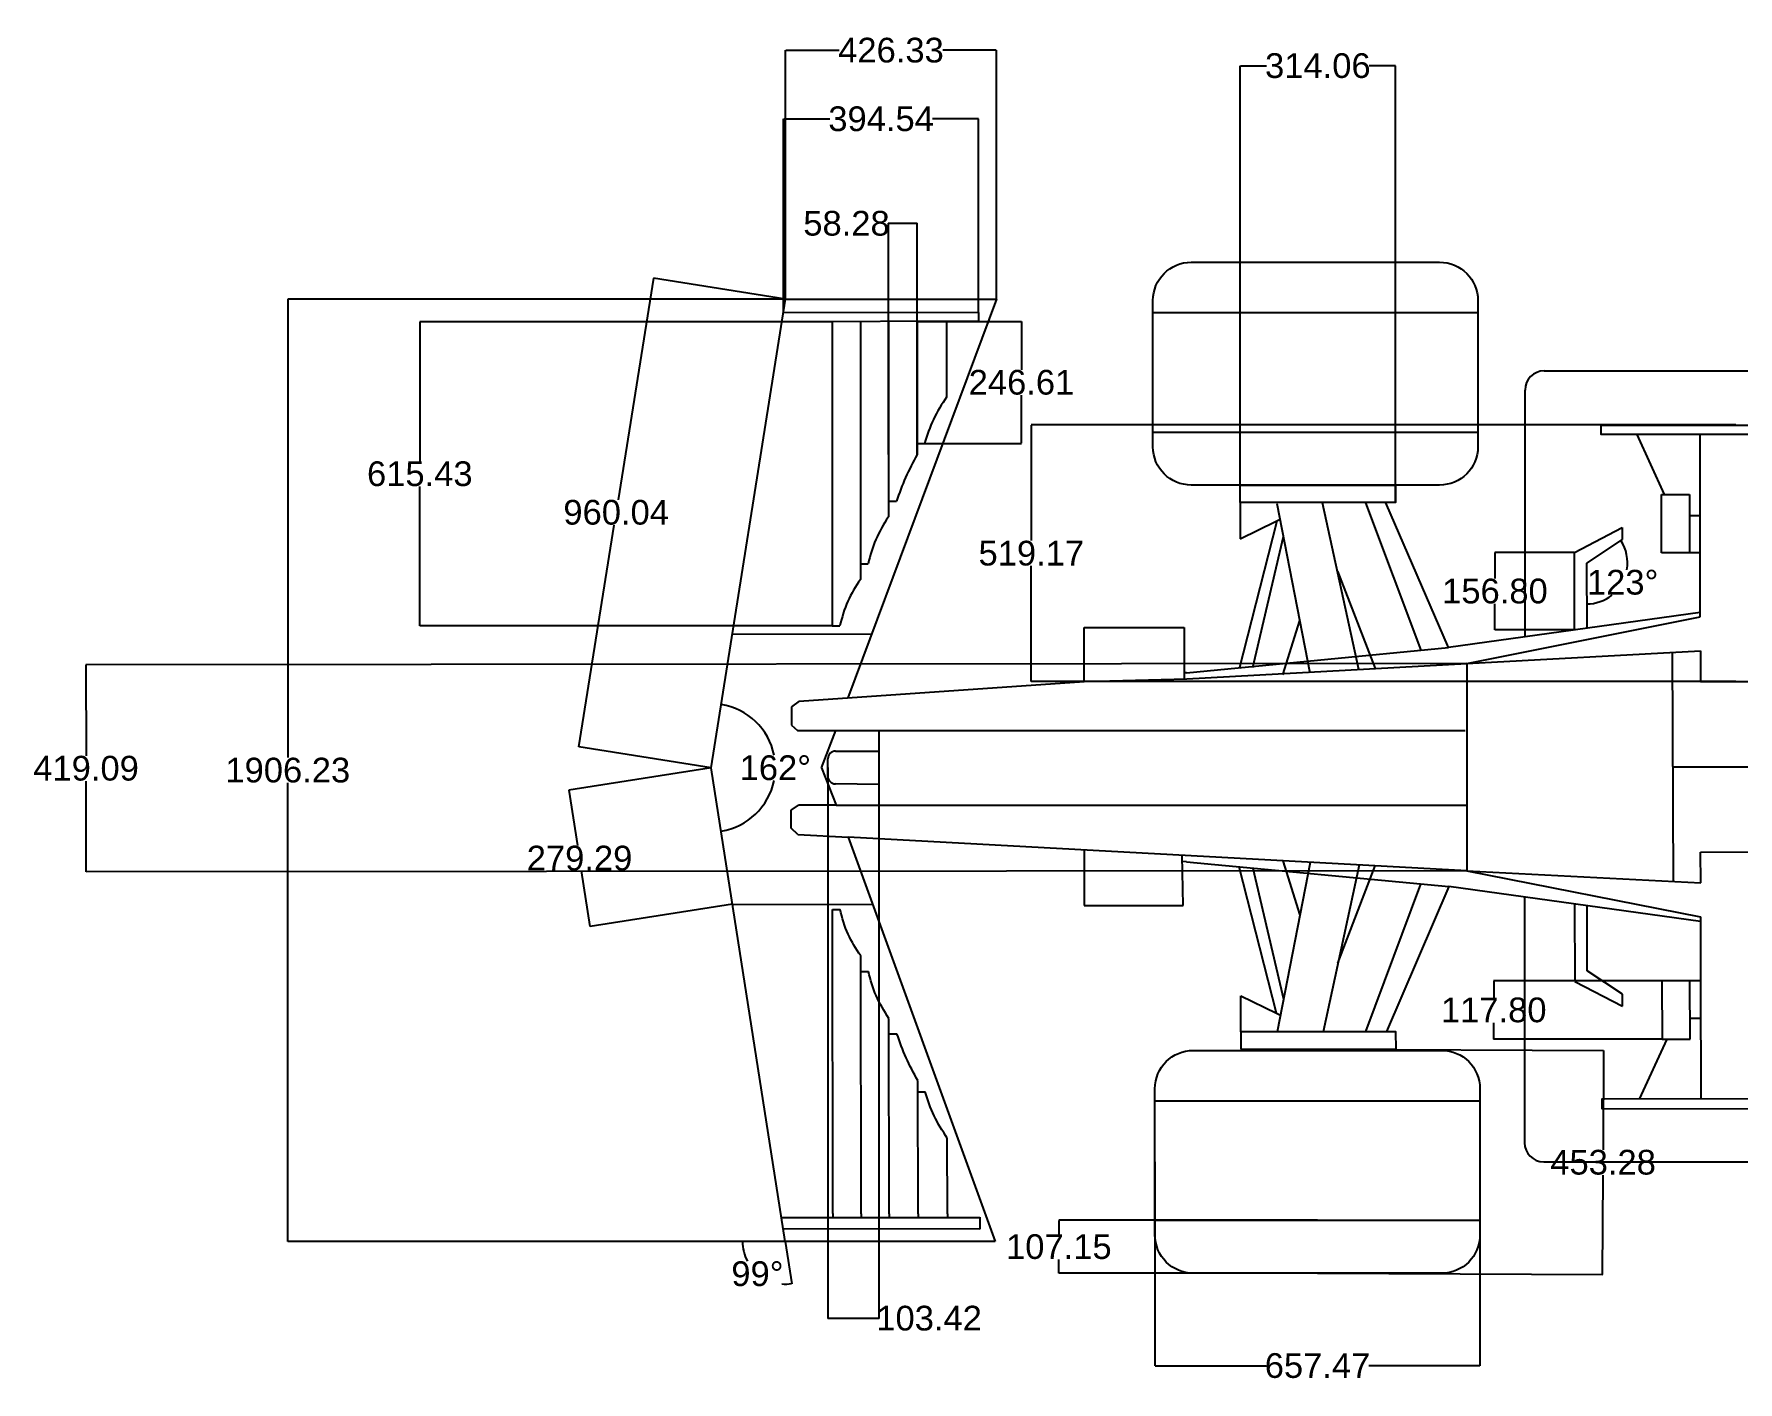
# Model space of a CAD drawing. Header units: millimetres. Extents: x 506 to 15673, y 62 to 5710.
# Drawn here: x 7236 to 10683, y 62 to 2789 of the extents above; entities that cross this region are included whole.
import ezdxf

# ---------------------------------------------------------------- set-up
doc = ezdxf.new("R2010")
doc.units = ezdxf.units.MM
doc.header["$MEASUREMENT"] = 0
doc.layers.add('Proiectii 2D', color=130, linetype='Continuous')
doc.styles.get("Standard").update_dxf_attribs({"font": 'arial.ttf'})
doc.dimstyles.get("Standard").update_dxf_attribs({"dimtxt": 50, "dimasz": 0.18, "dimexe": 0.18, "dimexo": 0.0625, "dimgap": 0.09, "dimtad": 0, "dimtih": 1, "dimtoh": 1, "dimzin": 0, "dimdsep": 46, "dimtxsty": 'Standard', "dimcen": 0.09, "dimclrd": 2, "dimclre": 2, "dimclrt": 2, "dimadec": 0, "dimazin": 0, "dimtfac": 1, "dimtofl": 0, "dimtmove": 0, "dimatfit": 3, "dimfxl": 1, "dimtolj": 1, "dimtzin": 0, "dimarcsym": 0})

# ---------------------------------------------------------------- blocks, each defined once
blk = doc.blocks.new('*D39')
at = {"layer": 'Defpoints', "color": 0, "transparency": 16777216}
for p in [(8756.3, 2252.8), (7749, 346.6), (8756.3, 346.6)]:
    blk.add_point(p, dxfattribs=at)
at = {"layer": 'Proiectii 2D', "color": 2, "lineweight": -2, "transparency": 16777216}
for p, q in [((8756.2, 2252.8), (7748.9, 2252.8)), ((7749, 2252.6), (7749, 1325.3)), ((7749, 346.7), (7749, 1274)), ((8756.2, 346.6), (7748.9, 346.6))]:
    blk.add_line(p, q, dxfattribs=at)
at = {"layer": 'Proiectii 2D', "color": 2, "transparency": 16777216}
for points in [[(7749, 2252.6), (7749.1, 2252.6), (7749, 2252.8)], [(7749, 346.7), (7749.1, 346.7), (7749, 346.6)]]:
    blk.add_solid(points, dxfattribs=at)
at = {"layer": 'Proiectii 2D', "color": 2, "transparency": 16777216, "insert": (7749, 1299.7), "char_height": 50, "attachment_point": 5}
blk.add_mtext('\\A1;1906.23', dxfattribs=at)
blk = doc.blocks.new('*D40')
at = {"layer": 'Defpoints', "color": 0, "transparency": 16777216}
for p in [(8488.8, 2295.3), (8756.3, 2252.8), (8605.6, 1304.7)]:
    blk.add_point(p, dxfattribs=at)
at = {"layer": 'Proiectii 2D', "color": 2, "lineweight": -2, "transparency": 16777216}
for p, q in [((8488.8, 2295.1), (8417.5, 1846.9)), ((8756.2, 2252.8), (8488.6, 2295.3)), ((8338.1, 1347.3), (8409.4, 1795.6)), ((8605.5, 1304.7), (8337.9, 1347.2))]:
    blk.add_line(p, q, dxfattribs=at)
at = {"layer": 'Proiectii 2D', "color": 2, "transparency": 16777216}
for points in [[(8488.7, 2295.1), (8488.8, 2295.1), (8488.8, 2295.3)], [(8338.1, 1347.4), (8338.2, 1347.3), (8338.1, 1347.2)]]:
    blk.add_solid(points, dxfattribs=at)
at = {"layer": 'Proiectii 2D', "color": 2, "transparency": 16777216, "insert": (8413.4, 1821.2), "char_height": 50, "attachment_point": 5}
blk.add_mtext('\\A1;960.04', dxfattribs=at)
blk = doc.blocks.new('*D41')
at = {"layer": 'Defpoints', "color": 0, "transparency": 16777216}
for p in [(8605.6, 1304.7), (8648.7, 1028.7), (8360.9, 983.7)]:
    blk.add_point(p, dxfattribs=at)
at = {"layer": 'Proiectii 2D', "color": 2, "lineweight": -2, "transparency": 16777216}
for p, q in [((8605.5, 1304.6), (8317.6, 1259.6)), ((8317.8, 1259.5), (8335.3, 1147.3)), ((8360.9, 983.9), (8343.3, 1096.1)), ((8648.6, 1028.7), (8360.7, 983.7))]:
    blk.add_line(p, q, dxfattribs=at)
at = {"layer": 'Proiectii 2D', "color": 2, "transparency": 16777216}
for points in [[(8317.8, 1259.5), (8317.8, 1259.5), (8317.8, 1259.7)], [(8360.9, 983.9), (8360.8, 983.9), (8360.9, 983.7)]]:
    blk.add_solid(points, dxfattribs=at)
at = {"layer": 'Proiectii 2D', "color": 2, "transparency": 16777216, "insert": (8339.3, 1121.7), "char_height": 50, "attachment_point": 5}
blk.add_mtext('\\A1;279.29', dxfattribs=at)
blk = doc.blocks.new('*D42')
at = {"layer": 'Defpoints', "color": 0, "transparency": 16777216}
for p in [(9182.6, 2756), (8756.3, 2252.8), (9182.6, 2252.8)]:
    blk.add_point(p, dxfattribs=at)
at = {"layer": 'Proiectii 2D', "color": 2, "lineweight": -2, "transparency": 16777216}
for p, q in [((8756.3, 2252.9), (8756.3, 2756.2)), ((8756.5, 2756), (8864.6, 2756)), ((9182.4, 2756), (9074.3, 2756)), ((9182.6, 2252.9), (9182.6, 2756.2))]:
    blk.add_line(p, q, dxfattribs=at)
at = {"layer": 'Proiectii 2D', "color": 2, "transparency": 16777216}
for points in [[(8756.5, 2756), (8756.5, 2756), (8756.3, 2756)], [(9182.4, 2756), (9182.4, 2756), (9182.6, 2756)]]:
    blk.add_solid(points, dxfattribs=at)
at = {"layer": 'Proiectii 2D', "color": 2, "transparency": 16777216, "insert": (8969.4, 2756), "char_height": 50, "attachment_point": 5}
blk.add_mtext('\\A1;426.33', dxfattribs=at)
blk = doc.blocks.new('*D43')
at = {"layer": 'Defpoints', "color": 0, "transparency": 16777216}
for p in [(8850.2, 2206.9), (8016.1, 1591.5), (8850.2, 1591.5)]:
    blk.add_point(p, dxfattribs=at)
at = {"layer": 'Proiectii 2D', "color": 2, "lineweight": -2, "transparency": 16777216}
for p, q in [((8850.1, 2206.9), (8015.9, 2206.9)), ((8016.1, 2206.8), (8016.1, 1924.9)), ((8016.1, 1591.7), (8016.1, 1873.6)), ((8850.1, 1591.5), (8015.9, 1591.5))]:
    blk.add_line(p, q, dxfattribs=at)
at = {"layer": 'Proiectii 2D', "color": 2, "transparency": 16777216}
for points in [[(8016, 2206.8), (8016.1, 2206.8), (8016.1, 2206.9)], [(8016, 1591.7), (8016.1, 1591.7), (8016.1, 1591.5)]]:
    blk.add_solid(points, dxfattribs=at)
at = {"layer": 'Proiectii 2D', "color": 2, "transparency": 16777216, "insert": (8016.1, 1899.2), "char_height": 50, "attachment_point": 5}
blk.add_mtext('\\A1;615.43', dxfattribs=at)
blk = doc.blocks.new('*D44')
at = {"layer": 'Defpoints', "color": 0, "transparency": 16777216}
for p in [(8752.1, 2617.2), (8752.1, 2226.5), (9146.6, 2225.5)]:
    blk.add_point(p, dxfattribs=at)
at = {"layer": 'Proiectii 2D', "color": 2, "lineweight": -2, "transparency": 16777216}
for p, q in [((8752.1, 2226.5), (8752.1, 2617.4)), ((8752.3, 2617.2), (8845.6, 2617.2)), ((9146.5, 2617.2), (9053.1, 2617.2)), ((9146.6, 2225.6), (9146.6, 2617.4))]:
    blk.add_line(p, q, dxfattribs=at)
at = {"layer": 'Proiectii 2D', "color": 2, "transparency": 16777216}
for points in [[(8752.3, 2617.3), (8752.3, 2617.2), (8752.1, 2617.2)], [(9146.5, 2617.3), (9146.5, 2617.2), (9146.6, 2617.2)]]:
    blk.add_solid(points, dxfattribs=at)
at = {"layer": 'Proiectii 2D', "color": 2, "transparency": 16777216, "insert": (8949.4, 2617.2), "char_height": 50, "attachment_point": 5}
blk.add_mtext('\\A1;394.54', dxfattribs=at)
blk = doc.blocks.new('*D51')
at = {"layer": 'Defpoints', "color": 0, "transparency": 16777216}
for p in [(9832.3, 389.4), (9309, 282.2), (9832.3, 282.2)]:
    blk.add_point(p, dxfattribs=at)
at = {"layer": 'Proiectii 2D', "color": 2, "lineweight": -2, "transparency": 16777216}
for p, q in [((9832.2, 389.4), (9308.8, 389.4)), ((9309, 389.2), (9309, 361.4)), ((9832.2, 282.2), (9308.8, 282.2)), ((9309, 282.4), (9309, 310.2))]:
    blk.add_line(p, q, dxfattribs=at)
at = {"layer": 'Proiectii 2D', "color": 2, "transparency": 16777216}
for points in [[(9308.9, 389.2), (9309, 389.2), (9309, 389.4)], [(9308.9, 282.4), (9309, 282.4), (9309, 282.2)]]:
    blk.add_solid(points, dxfattribs=at)
at = {"layer": 'Proiectii 2D', "color": 2, "transparency": 16777216, "insert": (9309, 335.8), "char_height": 50, "attachment_point": 5}
blk.add_mtext('\\A1;107.15', dxfattribs=at)
blk = doc.blocks.new('*D52')
at = {"layer": 'Defpoints', "color": 0, "transparency": 16777216}
for p in [(9253.3, 1998.1), (10678.8, 1998.1), (10678.8, 1478.9)]:
    blk.add_point(p, dxfattribs=at)
at = {"layer": 'Proiectii 2D', "color": 2, "lineweight": -2, "transparency": 16777216}
for p, q in [((10678.7, 1998.1), (9253.2, 1998.1)), ((9253.3, 1997.9), (9253.3, 1764.1)), ((9253.3, 1479.1), (9253.3, 1712.9)), ((10678.7, 1478.9), (9253.2, 1478.9))]:
    blk.add_line(p, q, dxfattribs=at)
at = {"layer": 'Proiectii 2D', "color": 2, "transparency": 16777216}
for points in [[(9253.3, 1997.9), (9253.4, 1997.9), (9253.3, 1998.1)], [(9253.3, 1479.1), (9253.4, 1479.1), (9253.3, 1478.9)]]:
    blk.add_solid(points, dxfattribs=at)
at = {"layer": 'Proiectii 2D', "color": 2, "transparency": 16777216, "insert": (9253.3, 1738.5), "char_height": 50, "attachment_point": 5}
blk.add_mtext('\\A1;519.17', dxfattribs=at)
blk = doc.blocks.new('*D53')
at = {"layer": 'Defpoints', "color": 0, "transparency": 16777216}
for p in [(10134.3, 1515.6), (7341.1, 1093.9), (10134.7, 1096.5)]:
    blk.add_point(p, dxfattribs=at)
at = {"layer": 'Proiectii 2D', "color": 2, "lineweight": -2, "transparency": 16777216}
for p, q in [((10134.3, 1515.6), (7340.5, 1513)), ((7340.7, 1512.8), (7340.9, 1329.1)), ((7341.1, 1094.1), (7340.9, 1277.8)), ((10134.7, 1096.5), (7340.9, 1093.9))]:
    blk.add_line(p, q, dxfattribs=at)
at = {"layer": 'Proiectii 2D', "color": 2, "transparency": 16777216}
for points in [[(7340.8, 1512.8), (7340.7, 1512.8), (7340.7, 1513)], [(7341.1, 1094.1), (7341.1, 1094.1), (7341.1, 1093.9)]]:
    blk.add_solid(points, dxfattribs=at)
at = {"layer": 'Proiectii 2D', "color": 2, "transparency": 16777216, "insert": (7340.9, 1303.5), "char_height": 50, "attachment_point": 5}
blk.add_mtext('\\A1;419.09', dxfattribs=at)
blk = doc.blocks.new('*D54')
at = {"layer": 'Defpoints', "color": 0, "transparency": 16777216}
for p in [(9676, 2724.7), (9676, 1841.1), (9990.1, 1841.1)]:
    blk.add_point(p, dxfattribs=at)
at = {"layer": 'Proiectii 2D', "color": 2, "lineweight": -2, "transparency": 16777216}
for p, q in [((9676, 1841.1), (9676, 2724.9)), ((9676.2, 2724.7), (9729.2, 2724.7)), ((9989.9, 2724.7), (9936.9, 2724.7)), ((9990.1, 1841.1), (9990.1, 2724.9))]:
    blk.add_line(p, q, dxfattribs=at)
at = {"layer": 'Proiectii 2D', "color": 2, "transparency": 16777216}
for points in [[(9676.2, 2724.7), (9676.2, 2724.6), (9676, 2724.7)], [(9989.9, 2724.7), (9989.9, 2724.6), (9990.1, 2724.7)]]:
    blk.add_solid(points, dxfattribs=at)
at = {"layer": 'Proiectii 2D', "color": 2, "transparency": 16777216, "insert": (9833, 2724.7), "char_height": 50, "attachment_point": 5}
blk.add_mtext('\\A1;314.06', dxfattribs=at)
blk = doc.blocks.new('*D56')
at = {"layer": 'Defpoints', "color": 0, "transparency": 16777216}
for p in [(9022.4, 2207.5), (9022.4, 1960.9), (9233.4, 1960.9)]:
    blk.add_point(p, dxfattribs=at)
at = {"layer": 'Proiectii 2D', "color": 2, "lineweight": -2, "transparency": 16777216}
for p, q in [((9022.4, 2207.5), (9233.6, 2207.5)), ((9233.4, 2207.4), (9233.4, 2109.9)), ((9233.4, 1961.1), (9233.4, 2058.6)), ((9022.4, 1960.9), (9233.6, 1960.9))]:
    blk.add_line(p, q, dxfattribs=at)
at = {"layer": 'Proiectii 2D', "color": 2, "transparency": 16777216}
for points in [[(9233.4, 2207.4), (9233.4, 2207.4), (9233.4, 2207.5)], [(9233.4, 1961.1), (9233.4, 1961.1), (9233.4, 1960.9)]]:
    blk.add_solid(points, dxfattribs=at)
at = {"layer": 'Proiectii 2D', "color": 2, "transparency": 16777216, "insert": (9233.4, 2084.2), "char_height": 50, "attachment_point": 5}
blk.add_mtext('\\A1;246.61', dxfattribs=at)
blk = doc.blocks.new('*D57')
at = {"layer": 'Defpoints', "color": 0, "transparency": 16777216}
for p in [(8841.7, 1305.3), (8945.1, 1305.3), (8945.1, 191.1)]:
    blk.add_point(p, dxfattribs=at)
at = {"layer": 'Proiectii 2D', "color": 2, "lineweight": -2, "transparency": 16777216}
for p, q in [((8841.7, 1305.2), (8841.7, 191)), ((8945.1, 1305.2), (8945.1, 191)), ((8841.8, 191.1), (8944.9, 191.1)), ((8945.1, 191.1), (8945.3, 191.1))]:
    blk.add_line(p, q, dxfattribs=at)
at = {"layer": 'Proiectii 2D', "color": 2, "transparency": 16777216}
for points in [[(8841.8, 191.2), (8841.8, 191.1), (8841.7, 191.1)], [(8944.9, 191.2), (8944.9, 191.1), (8945.1, 191.1)]]:
    blk.add_solid(points, dxfattribs=at)
at = {"layer": 'Proiectii 2D', "color": 2, "transparency": 16777216, "insert": (9046.5, 191.1), "char_height": 50, "attachment_point": 5}
blk.add_mtext('\\A1;103.42', dxfattribs=at)
blk = doc.blocks.new('*D59')
at = {"layer": 'Defpoints', "color": 0, "transparency": 16777216}
for p in [(8964.1, 2405.8), (8964.1, 1938.2), (9022.4, 1938.2)]:
    blk.add_point(p, dxfattribs=at)
at = {"layer": 'Proiectii 2D', "color": 2, "lineweight": -2, "transparency": 16777216}
for p, q in [((8964.1, 2405.8), (8963.9, 2405.8)), ((8964.1, 1938.3), (8964.1, 2406)), ((9022.2, 2405.8), (8964.3, 2405.8)), ((9022.4, 1938.3), (9022.4, 2406))]:
    blk.add_line(p, q, dxfattribs=at)
at = {"layer": 'Proiectii 2D', "color": 2, "transparency": 16777216}
for points in [[(8964.3, 2405.9), (8964.3, 2405.8), (8964.1, 2405.8)], [(9022.2, 2405.9), (9022.2, 2405.8), (9022.4, 2405.8)]]:
    blk.add_solid(points, dxfattribs=at)
at = {"layer": 'Proiectii 2D', "color": 2, "transparency": 16777216, "insert": (8879.4, 2405.8), "char_height": 50, "attachment_point": 5}
blk.add_mtext('\\A1;58.28', dxfattribs=at)
blk = doc.blocks.new('*D61')
at = {"layer": 'Defpoints', "color": 0, "transparency": 16777216}
for p in [(9503.5, 507.6), (10161, 507.6), (10161, 95.2)]:
    blk.add_point(p, dxfattribs=at)
at = {"layer": 'Proiectii 2D', "color": 2, "lineweight": -2, "transparency": 16777216}
for p, q in [((9503.5, 507.6), (9503.5, 95.1)), ((10161, 507.6), (10161, 95.1)), ((9503.7, 95.2), (9728.2, 95.2)), ((10160.8, 95.2), (9936.3, 95.2))]:
    blk.add_line(p, q, dxfattribs=at)
at = {"layer": 'Proiectii 2D', "color": 2, "transparency": 16777216}
for points in [[(9503.7, 95.3), (9503.7, 95.2), (9503.5, 95.2)], [(10160.8, 95.3), (10160.8, 95.2), (10161, 95.2)]]:
    blk.add_solid(points, dxfattribs=at)
at = {"layer": 'Proiectii 2D', "color": 2, "transparency": 16777216, "insert": (9832.3, 95.2), "char_height": 50, "attachment_point": 5}
blk.add_mtext('\\A1;657.47', dxfattribs=at)
blk = doc.blocks.new('*D62')
at = {"layer": 'Defpoints', "color": 0, "transparency": 16777216}
for p in [(9834.1, 735.5), (9832.3, 282.2), (10409.2, 279.8)]:
    blk.add_point(p, dxfattribs=at)
at = {"layer": 'Proiectii 2D', "color": 2, "lineweight": -2, "transparency": 16777216}
for p, q in [((9834.2, 735.5), (10411.2, 733.1)), ((10411, 732.9), (10410.2, 532.1)), ((10409.2, 280), (10410, 480.8)), ((9832.3, 282.2), (10409.3, 279.8))]:
    blk.add_line(p, q, dxfattribs=at)
at = {"layer": 'Proiectii 2D', "color": 2, "transparency": 16777216}
for points in [[(10411, 732.9), (10411, 732.9), (10411, 733.1)], [(10409.1, 280), (10409.2, 280), (10409.2, 279.8)]]:
    blk.add_solid(points, dxfattribs=at)
at = {"layer": 'Proiectii 2D', "color": 2, "transparency": 16777216, "insert": (10410.1, 506.5), "char_height": 50, "attachment_point": 5}
blk.add_mtext('\\A1;453.28', dxfattribs=at)
blk = doc.blocks.new('*D63')
at = {"layer": 'Defpoints', "color": 0, "transparency": 16777216}
for p in [(10448.7, 1766.1), (10376.8, 1718.8), (10376.8, 1718.8), (10431.3, 1656.6), (10377.2, 1587)]:
    blk.add_point(p, dxfattribs=at)
at = {"layer": 'Proiectii 2D', "color": 2, "lineweight": -2, "transparency": 16777216}
for start, end in [(350.5996, 33.2318), (270.2609, 308.4252)]:
    blk.add_arc((10376.8, 1718.8), 82.7, start, end, dxfattribs=at)
at = {"layer": 'Proiectii 2D', "color": 2, "transparency": 16777216}
for points in [[(10446, 1764.1), (10446, 1764.1), (10445.9, 1764.3)], [(10377.2, 1636.1), (10377.2, 1636.2), (10377, 1636.1)]]:
    blk.add_solid(points, dxfattribs=at)
at = {"layer": 'Proiectii 2D', "color": 2, "transparency": 16777216, "insert": (10449.7, 1679.7), "char_height": 50, "attachment_point": 5}
blk.add_mtext('\\A1;123°', dxfattribs=at)
blk = doc.blocks.new('*D64')
at = {"layer": 'Defpoints', "color": 0, "transparency": 16777216}
for p in [(10352, 1740.3), (10191.3, 1583.5), (10352, 1583.5)]:
    blk.add_point(p, dxfattribs=at)
at = {"layer": 'Proiectii 2D', "color": 2, "lineweight": -2, "transparency": 16777216}
for p, q in [((10351.9, 1740.3), (10191.2, 1740.3)), ((10191.3, 1740.1), (10191.3, 1687.5)), ((10191.3, 1583.6), (10191.3, 1636.2)), ((10351.9, 1583.5), (10191.2, 1583.5))]:
    blk.add_line(p, q, dxfattribs=at)
at = {"layer": 'Proiectii 2D', "color": 2, "transparency": 16777216}
for points in [[(10191.3, 1740.1), (10191.4, 1740.1), (10191.3, 1740.3)], [(10191.3, 1583.6), (10191.4, 1583.6), (10191.3, 1583.5)]]:
    blk.add_solid(points, dxfattribs=at)
at = {"layer": 'Proiectii 2D', "color": 2, "transparency": 16777216, "insert": (10191.3, 1661.9), "char_height": 50, "attachment_point": 5}
blk.add_mtext('\\A1;156.80', dxfattribs=at)
blk = doc.blocks.new('*D65')
at = {"layer": 'Defpoints', "color": 0, "transparency": 16777216}
for p in [(8756.3, 2252.8), (8605.6, 1304.7), (8605.6, 1304.7), (8721.1, 1245.5), (8755.3, 346.6)]:
    blk.add_point(p, dxfattribs=at)
at = {"layer": 'Proiectii 2D', "color": 2, "lineweight": -2, "transparency": 16777216}
for start, end in [(11.3078, 80.889), (278.963, 348.5412)]:
    blk.add_arc((8605.6, 1304.7), 129.8, start, end, dxfattribs=at)
at = {"layer": 'Proiectii 2D', "color": 2, "transparency": 16777216}
for points in [[(8626.1, 1432.8), (8626.1, 1432.8), (8625.9, 1432.8)], [(8625.8, 1176.4), (8625.8, 1176.5), (8625.6, 1176.4)]]:
    blk.add_solid(points, dxfattribs=at)
at = {"layer": 'Proiectii 2D', "color": 2, "transparency": 16777216, "insert": (8735.4, 1304.5), "char_height": 50, "attachment_point": 5}
blk.add_mtext('\\A1;162°', dxfattribs=at)
blk = doc.blocks.new('*D66')
at = {"layer": 'Defpoints', "color": 0, "transparency": 16777216}
for p in [(10529.2, 873.5), (10188.9, 755.7), (10529.4, 755.7)]:
    blk.add_point(p, dxfattribs=at)
at = {"layer": 'Proiectii 2D', "color": 2, "lineweight": -2, "transparency": 16777216}
for p, q in [((10529.1, 873.5), (10188.7, 873.5)), ((10188.9, 873.3), (10188.9, 840.2)), ((10188.9, 755.9), (10188.9, 789)), ((10529.4, 755.7), (10188.7, 755.7))]:
    blk.add_line(p, q, dxfattribs=at)
at = {"layer": 'Proiectii 2D', "color": 2, "transparency": 16777216}
for points in [[(10188.9, 873.3), (10188.9, 873.3), (10188.9, 873.5)], [(10188.9, 755.9), (10188.9, 755.9), (10188.9, 755.7)]]:
    blk.add_solid(points, dxfattribs=at)
at = {"layer": 'Proiectii 2D', "color": 2, "transparency": 16777216, "insert": (10188.9, 814.6), "char_height": 50, "attachment_point": 5}
blk.add_mtext('\\A1;117.80', dxfattribs=at)
blk = doc.blocks.new('*D70')
at = {"layer": 'Defpoints', "color": 0, "transparency": 16777216}
for p in [(8605.6, 1304.7), (8755.3, 346.6), (8755.3, 346.6), (9180.1, 346.6), (8682.9, 299.6)]:
    blk.add_point(p, dxfattribs=at)
at = {"layer": 'Proiectii 2D', "color": 2, "lineweight": -2, "transparency": 16777216}
for p, q in [((8755.3, 346.6), (8668.8, 346.6)), ((8755.3, 346.5), (8768.7, 261.1))]:
    blk.add_line(p, q, dxfattribs=at)
for start, end in [(180.1194, 207.5829), (265.3458, 278.7641)]:
    blk.add_arc((8755.3, 346.6), 86.3, start, end, dxfattribs=at)
at = {"layer": 'Proiectii 2D', "color": 2, "transparency": 16777216}
for points in [[(8668.9, 346.4), (8669, 346.4), (8669, 346.6)], [(8768.5, 261.3), (8768.5, 261.2), (8768.7, 261.3)]]:
    blk.add_solid(points, dxfattribs=at)
at = {"layer": 'Proiectii 2D', "color": 2, "transparency": 16777216, "insert": (8699.2, 281), "char_height": 50, "attachment_point": 5}
blk.add_mtext('\\A1;99°', dxfattribs=at)

msp = doc.modelspace()

# ---------------------------------------------------------------- linework, layer by layer
at = {"layer": 'Proiectii 2D'}
for p, q in [((8605.568, 1304.654), (8756.274, 2252.796)), ((8756.274, 2252.796), (9182.601, 2252.796)), ((9182.601, 2252.796), (8882.403, 1446.266)), ((9146.59, 2207.977), (8748.931, 2206.593)), ((8752.09, 2226.468), (8752.09, 2226.468)), ((8752.09, 2226.468), (9146.631, 2225.537)), ((8850.206, 2206.946), (8850.206, 1591.516)), ((8907.395, 2207.145), (8907.395, 1685.347)), ((8964.082, 2207.342), (8964.082, 1812.382)), ((9022.366, 2207.545), (9022.366, 1938.248)), ((9081.757, 2207.752), (9081.757, 2054.669)), ((9146.631, 2225.537), (9146.59, 2207.977)), ((9499.42, 2225.465), (10156.89, 2225.465)), ((10290.918, 2107.471), (12301.993, 2107.471)), ((10252.141, 1569.515), (10252.141, 2068.694)), ((9499.42, 1983.639), (10156.89, 1983.639)), ((10606.664, 1739.401), (10606.664, 1978.542)), ((9022.366, 1960.939), (9037.177, 1960.939)), ((8964.082, 1843.741), (8980.41, 1843.741)), ((9676.01, 1841.084), (9676.01, 1767.935)), ((9842.452, 1840.795), (9842.389, 1841.084)), ((9915.971, 1503.752), (9842.452, 1840.795)), ((9929.404, 1840.795), (9929.295, 1841.084)), ((9929.404, 1840.795), (10041.221, 1542.504)), ((9970.746, 1840.795), (9970.646, 1841.084)), ((10097.255, 1547.885), (9970.746, 1840.795)), ((9970.746, 1840.795), (9970.746, 1840.795)), ((10528.386, 1739.401), (10528.386, 1857.199)), ((10528.386, 1857.199), (10585.118, 1857.199)), ((10585.118, 1857.199), (10585.118, 1739.401)), ((9676.01, 1767.935), (9748.385, 1803.199)), ((10585.118, 1814.884), (10606.664, 1814.884)), ((10351.959, 1740.252), (10448.727, 1790.623)), ((10448.727, 1766.135), (10376.841, 1718.814)), ((10448.727, 1790.623), (10448.727, 1766.135)), ((10351.959, 1583.454), (10351.959, 1740.252)), ((10606.664, 1739.401), (10528.386, 1739.401)), ((10606.664, 1619.023), (10606.664, 1739.401)), ((8907.395, 1717.549), (8923.021, 1717.549)), ((9872.638, 1702.409), (9948.66, 1505.531)), ((10376.841, 1718.814), (10377.155, 1586.972)), ((8850.206, 1591.516), (8865.861, 1591.516)), ((9360.534, 1479.182), (9360.534, 1588.192)), ((9360.534, 1588.192), (9562.241, 1588.192)), ((9562.241, 1588.192), (9562.241, 1484.648)), ((10606.664, 1619.023), (10097.255, 1547.885)), ((10134.322, 1515.636), (10606.664, 1609.987)), ((10606.664, 1609.987), (10606.664, 1619.023)), ((10606.664, 1609.987), (10606.664, 1609.987)), ((8930.222, 1574.74), (8648.38, 1573.999)), ((9567.088, 1496.97), (10097.255, 1547.885)), ((10134.322, 1515.636), (10607.118, 1541.371)), ((10550.044, 1538.264), (10551.979, 1074.626)), ((10607.118, 1541.371), (10607.118, 1478.888)), ((9360.534, 1479.182), (9567.735, 1484.797)), ((9567.088, 1496.97), (9562.241, 1496.505)), ((9567.735, 1484.797), (10134.322, 1515.636)), ((10134.322, 1515.636), (10134.322, 1096.277)), ((8783.331, 1439.446), (9360.534, 1479.182)), ((10607.118, 1478.888), (10750.444, 1478.888)), ((8783.331, 1439.446), (8767.781, 1427.944)), ((8767.781, 1427.944), (8767.781, 1390.777)), ((8767.781, 1390.777), (8780.563, 1380.049)), ((8780.563, 1380.049), (8945.072, 1380.049)), ((8828.751, 1304.864), (8857.897, 1380.049)), ((8945.072, 1380.049), (10131.305, 1380.049)), ((8945.072, 1380.049), (8945.072, 1229.217)), ((8841.585, 1287.613), (8841.718, 1323.009)), ((8857.228, 1338.461), (8945.072, 1338.461)), ((8755.318, 346.569), (8605.568, 1304.654)), ((8828.751, 1304.864), (8858.377, 1229.217)), ((10551.011, 1306.445), (10733.858, 1306.445)), ((8945.072, 1270.922), (8856.898, 1272.045)), ((8767.678, 1219.13), (8782.342, 1229.217)), ((8767.678, 1182.636), (8767.678, 1219.13)), ((8858.377, 1229.217), (8782.342, 1229.217)), ((8858.377, 1229.217), (10134.322, 1229.217)), ((8781.074, 1169.525), (8767.678, 1182.636)), ((8781.074, 1169.525), (8882.517, 1164.086)), ((8882.517, 1164.086), (9180.073, 346.569)), ((10134.322, 1096.277), (8882.517, 1164.086)), ((9359.915, 1138.226), (9359.915, 1026.091)), ((9560.473, 1026.091), (9558.537, 1127.467)), ((9567.448, 1114.148), (9558.778, 1114.847)), ((9567.448, 1114.148), (10097.71, 1064.231)), ((9916.344, 1108.024), (9843.459, 770.843)), ((9873.385, 909.285), (9949.036, 1106.306)), ((10607.442, 1134.188), (10750.768, 1134.458)), ((10607.56, 1071.705), (10607.442, 1134.188)), ((9930.411, 771.006), (10041.666, 1069.507)), ((10134.716, 1096.55), (10607.235, 1003.088)), ((10134.716, 1096.55), (10607.56, 1071.705)), ((10097.71, 1064.231), (9971.753, 771.084)), ((10607.252, 994.053), (10097.71, 1064.231)), ((10251.247, 1043.085), (10251.247, 546.249)), ((8648.697, 1028.716), (8932.025, 1028.066)), ((8850.745, 1018.253), (8866.401, 1018.283)), ((8851.904, 402.825), (8850.745, 1018.253)), ((9359.915, 1026.091), (9560.473, 1026.091)), ((10352.481, 1029.142), (10352.776, 872.344)), ((10377.618, 893.829), (10377.683, 1025.671)), ((10607.235, 1003.088), (10607.235, 1003.088)), ((10607.235, 1003.088), (10607.252, 994.053)), ((10607.252, 994.053), (10607.478, 873.675)), ((8909.093, 402.733), (8908.111, 924.53)), ((8908.171, 892.328), (8923.797, 892.358)), ((10352.776, 872.344), (10449.638, 822.155)), ((10449.592, 846.643), (10377.618, 893.829)), ((10607.478, 873.675), (10529.201, 873.528)), ((10529.201, 873.528), (10529.423, 755.729)), ((10586.155, 755.836), (10585.933, 873.634)), ((10607.478, 873.675), (10607.928, 634.534)), ((9677.017, 770.24), (9676.88, 843.389)), ((9676.88, 843.389), (9749.321, 808.262)), ((10449.638, 822.155), (10449.592, 846.643)), ((8965.781, 402.643), (8965.037, 797.603)), ((10586.075, 798.151), (10607.62, 798.192)), ((8965.096, 766.244), (8981.424, 766.274)), ((9843.459, 770.843), (9843.396, 770.553)), ((9930.411, 771.006), (9930.303, 770.717)), ((9971.753, 771.084), (9971.653, 770.794)), ((9971.753, 771.084), (9971.753, 771.084)), ((10529.423, 755.729), (10586.155, 755.836)), ((9024.065, 402.55), (9023.558, 671.846)), ((9023.601, 649.155), (9038.412, 649.183)), ((9503.516, 631.181), (10160.986, 631.181)), ((9083.456, 402.455), (9083.168, 555.537)), ((10290.024, 507.471), (12298.86, 507.471)), ((8747.783, 394.775), (9149.038, 394.775)), ((8851.904, 402.825), (8851.904, 394.775)), ((8909.093, 402.733), (8909.093, 394.775)), ((8965.781, 402.643), (8965.781, 394.775)), ((9024.065, 402.55), (9024.065, 394.775)), ((9083.456, 402.455), (9083.456, 394.775)), ((9149.038, 395.582), (9149.038, 371.534)), ((9503.516, 389.356), (10160.986, 389.356)), ((9149.038, 371.534), (8751.29, 372.343)), ((9180.073, 346.569), (8755.318, 346.569))]:
    msp.add_line(p, q, dxfattribs=at)
at = {"layer": 'Proiectii 2D', "color": 4}
for p, q in [((10534.597, 1857.199), (10478.909, 1978.566, -1.391)), ((9817.346, 1496.04), (9750.738, 1838.887)), ((9749.321, 1801.004), (9673.883, 1505.137)), ((9748.385, 1803.199), (9756.868, 1807.332)), ((9749.321, 1801.004), (9750.07, 1804.02)), ((9701.328, 1507.72), (9763.634, 1772.509)), ((9762.486, 1492.846), (9796.588, 1602.886)), ((9749.321, 808.262), (9673.883, 1104.129)), ((9817.346, 1113.225), (9750.738, 770.379)), ((9762.486, 1116.419), (9796.588, 1006.38)), ((9701.328, 1101.545), (9763.634, 836.757)), ((9749.321, 808.262), (9757.358, 804.457)), ((10483.628, 634.325, -1.413), (10539.449, 755.748))]:
    msp.add_line(p, q, dxfattribs=at)
at = {"layer": 'Proiectii 2D'}
for points in [[(10079.336, 1876.485), (9576.974, 1876.485, -0.41421356), (9499.42, 1954.039), (9499.42, 2249.817, -0.41421356), (9576.974, 2327.371), (10079.336, 2327.371, -0.41421356), (10156.89, 2249.817), (10156.89, 1954.039, -0.41421356)], [(10083.432, 282.201), (9581.071, 282.201, -0.41421356), (9503.516, 359.756), (9503.516, 655.533, -0.41421356), (9581.071, 733.088), (10083.432, 733.088, -0.41421356), (10160.986, 655.533), (10160.986, 359.756, -0.41421356)]]:
    msp.add_lwpolyline(points, format="xyb", close=True, dxfattribs=at)
for points in [[(10406.466, 1998.056), (10711.169, 1998.056), (10711.169, 1978.542), (10406.466, 1978.542)], [(9676.01, 1876.148), (9990.07, 1876.148), (9990.07, 1841.084), (9676.01, 1841.084)], [(9677.083, 735.177), (9991.143, 735.768), (9991.077, 770.831), (9677.017, 770.24)], [(10407.768, 614.644), (10712.471, 615.217), (10712.434, 634.731), (10407.731, 634.158)]]:
    msp.add_lwpolyline(points, close=True, dxfattribs=at)
for centre, radius, start, end in [((10290.918, 2068.694), 38.777, 90, 180), ((8857.228, 1322.95), 15.511, 90, 179.785263), ((8857.096, 1287.555), 15.511, 179.785263, 269.270363), ((10290.024, 546.249), 38.777, 180, 270)]:
    msp.add_arc(centre, radius, start, end, dxfattribs=at)
for points in [[(9081.757, 2054.669), (9055.201, 2009.37), (9037.177, 1960.939)], [(9022.366, 1938.248), (8998.903, 1891.861), (8980.41, 1843.741)], [(8964.082, 1812.382), (8938.582, 1766.161), (8923.021, 1717.549)], [(8907.395, 1685.347), (8881.955, 1641.668), (8865.861, 1591.516)], [(8908.111, 924.53), (8882.589, 968.161), (8866.401, 1018.283)], [(8965.037, 797.603), (8939.45, 843.775), (8923.797, 892.358)], [(9023.558, 671.846), (9000.007, 718.189), (8981.424, 766.274)], [(9083.168, 555.537), (9056.526, 600.786), (9038.412, 649.183)]]:
    msp.add_spline(points, degree=3, dxfattribs=at)

# ---------------------------------------------------------------- dimensions: what is measured, and where the dimension line sits
at = {"layer": 'Proiectii 2D', "color": 4}
for base, p1, p2, picture, middle in [((9182.601, 2755.987), (8756.274, 2252.796), (9182.601, 2252.796), '*D42', (8969.438, 2755.987)), ((9676.01, 2724.679), (9990.07, 1841.084), (9676.01, 1841.084), '*D54', (9833.04, 2724.679)), ((8752.09, 2617.236), (9146.631, 2225.537), (8752.09, 2226.468), '*D44', (8949.361, 2617.236)), ((8964.082, 2405.848), (9022.366, 1938.248), (8964.082, 1938.248), '*D59', (8879.399, 2405.848)), ((8945.072, 191.136), (8841.651, 1305.311), (8945.072, 1305.311), '*D57', (9046.518, 191.136))]:
    dim = msp.add_linear_dim(base=base, p1=p1, p2=p2, dimstyle='Standard', dxfattribs=at)
    dim.commit()
    dim.dimension.update_dxf_attribs({"geometry": picture, "text_midpoint": middle})
for p1, p2, distance, picture, middle in [((8605.568, 1304.654), (8756.274, 2252.796), 270.83, '*D40', (8413.449, 1821.24)), ((9022.366, 2207.545), (9022.366, 1960.939), 211.024, '*D56', (9233.39, 2084.242)), ((10134.322, 1515.636), (10134.716, 1096.55), -2793.599, '*D53', (7340.921, 1303.464)), ((8605.568, 1304.654), (8648.697, 1028.716), -291.296, '*D41', (8339.33, 1121.701)), ((9834.1134, 735.4723), (9832.2512, 282.201), 576.9104, '*D62', (10410.0879, 506.4665)), ((9503.516, 507.644), (10160.986, 507.644), -412.411, '*D61', (9832.251, 95.233)), ((9832.2512, 389.3557), (9832.2512, 282.201), -523.2929, '*D51', (9308.9583, 335.7783))]:
    dim = msp.add_aligned_dim(p1=p1, p2=p2, distance=distance, dimstyle='Standard', dxfattribs=at)
    dim.commit()
    dim.dimension.update_dxf_attribs({"geometry": picture, "text_midpoint": middle})
for base, p1, p2, picture, middle in [((7749.038, 346.569), (8756.274, 2252.796), (8756.274, 346.569), '*D39', (7749.038, 1299.683)), ((8016.058, 1591.516), (8850.206, 2206.946), (8850.206, 1591.516), '*D43', (8016.058, 1899.231)), ((9253.349, 1998.056), (10678.781, 1478.888), (10678.781, 1998.056), '*D52', (9253.349, 1738.472)), ((10191.341, 1583.454), (10351.959, 1740.252), (10351.959, 1583.454), '*D64', (10191.341, 1661.853)), ((10188.915, 755.729), (10529.201, 873.528), (10529.423, 755.729), '*D66', (10188.915, 814.628))]:
    dim = msp.add_linear_dim(base=base, p1=p1, p2=p2, angle=90, dimstyle='Standard', dxfattribs=at)
    dim.commit()
    dim.dimension.update_dxf_attribs({"geometry": picture, "text_midpoint": middle})
for base, line1, line2, picture, middle in [((8721.129, 1245.549), ((8755.318, 346.569), (8605.568, 1304.654)), ((8605.568, 1304.654), (8756.274, 2252.796)), '*D65', (8735.367, 1304.487)), ((10431.315, 1656.611), ((10448.727, 1766.135), (10376.841, 1718.814)), ((10376.841, 1718.814), (10377.155, 1586.972)), '*D63', (10449.675, 1679.674)), ((8682.874, 299.593), ((9180.073, 346.569), (8755.318, 346.569)), ((8755.318, 346.569), (8605.568, 1304.654)), '*D70', (8699.177, 280.972))]:
    dim = msp.add_angular_dim_2l(base=base, line1=line1, line2=line2, dimstyle='Standard', dxfattribs=at)
    dim.commit()
    dim.dimension.update_dxf_attribs({"geometry": picture, "text_midpoint": middle})

doc.saveas('drawing.dxf')
